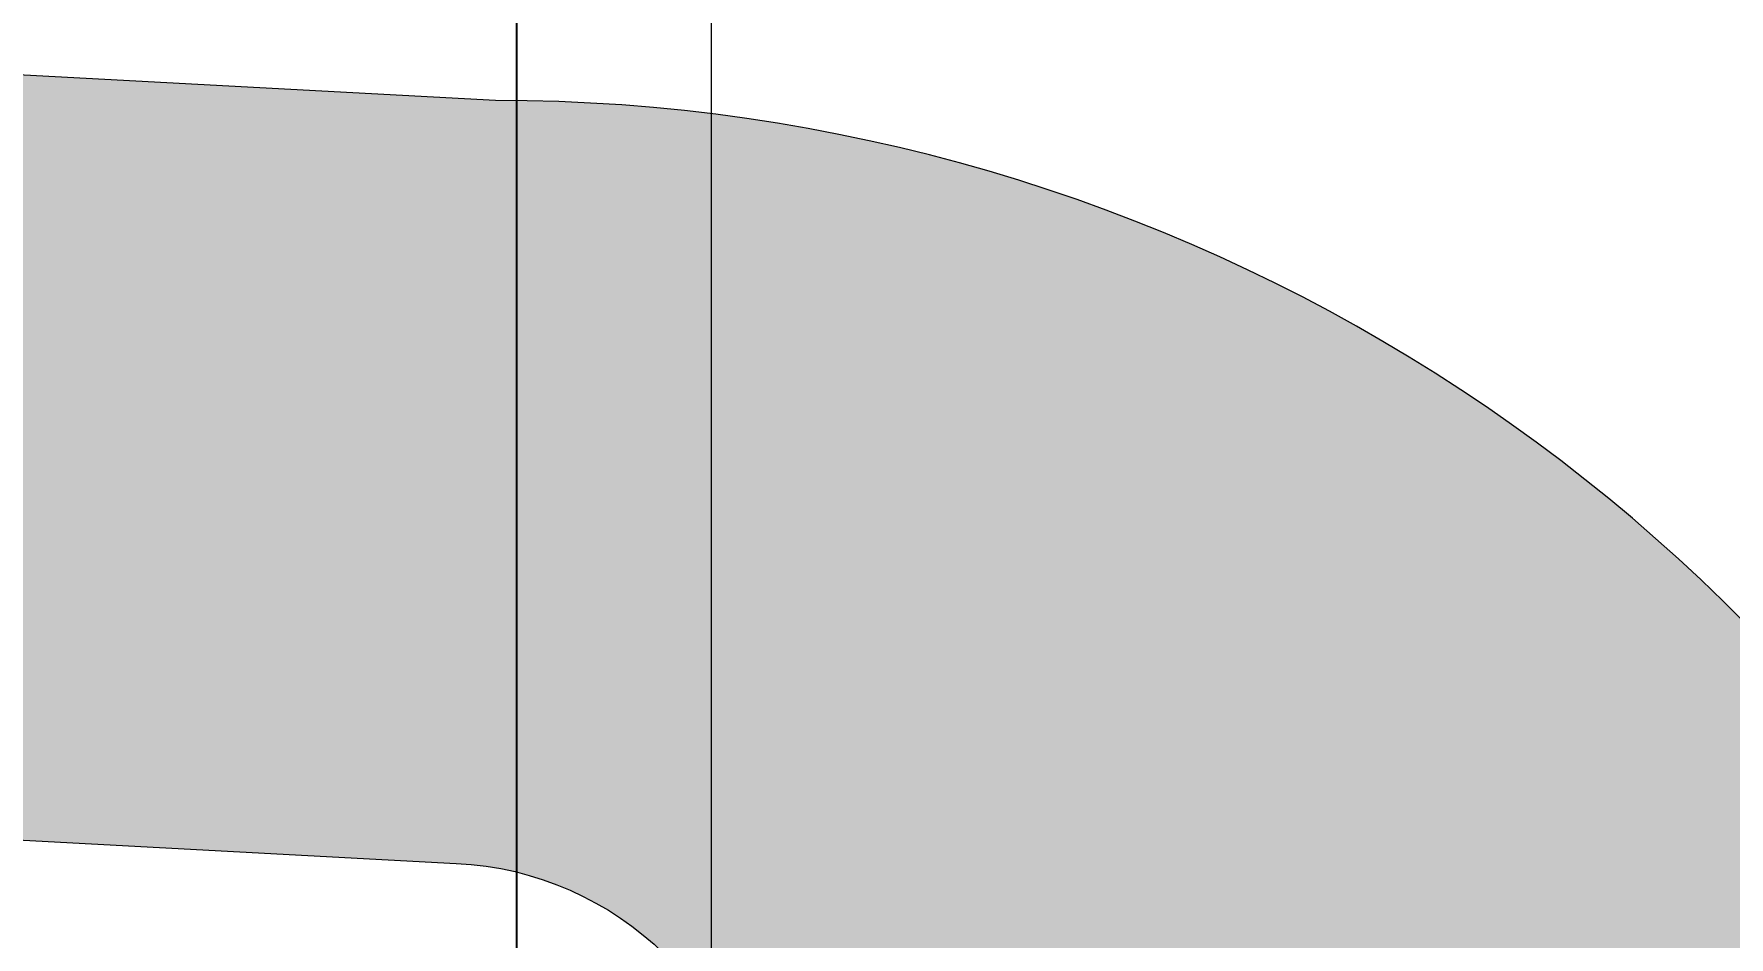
# Model space of a CAD drawing. Header units: centimetres. Extents: x 60496 to 66049, y -55119 to -48212.
# Drawn here: x 64729 to 65439, y -53965 to -53587 of the extents above; entities that cross this region are included whole.
import ezdxf

# ---------------------------------------------------------------- set-up
doc = ezdxf.new("R2010")
doc.units = ezdxf.units.CM
doc.header["$LTSCALE"] = 50
doc.header["$MEASUREMENT"] = 0
doc.linetypes.add('23486-A01$0${ Chain Double-Dash }', pattern=[0])
doc.linetypes.add('CACHE', pattern=[0.375, 0.25, -0.125])
doc.layers.get('0').update_dxf_attribs({"color": 8})
for name, color, linetype, lineweight in [('BETON HACHURE', 253, 'Continuous', 13), ('EXISTANT COUPE', 251, 'Continuous', 40), ('MACONNERIE COUPE', 7, 'Continuous', 30)]:
    doc.layers.add(name, color=color, linetype=linetype, lineweight=lineweight)
doc.layers.add('COTE 50ème', color=1, linetype='Continuous')
doc.layers.add('HORS GEL', color=7, linetype='CACHE', lineweight=15, true_color=0x00661a)
doc.layers.add('New_2D Drafting - General_Pen_No__4', color=252, linetype='Continuous', lineweight=13, true_color=0x696969)
doc.styles.add('RS_TXT_50', font='arial.ttf', dxfattribs={"height": 12.5})
doc.dimstyles.new('RS_50CM_LINEAIRE', dxfattribs={"dimscale": 5, "dimtxt": 12.5, "dimasz": 1.5, "dimexe": 1, "dimexo": 2.5, "dimgap": 1, "dimtad": 1, "dimdec": 1, "dimrnd": 0.5, "dimdsep": 46, "dimtxsty": 'RS_TXT_50', "dimblk1": 'ARCHTICK', "dimblk2": 'ARCHTICK', "dimsah": 1, "dimcen": 2.5, "dimdle": 1, "dimclrt": 4, "dimadec": 0, "dimazin": 2, "dimtfac": 1, "dimtdec": 1, "dimtix": 1, "dimtmove": 2, "dimatfit": 3, "dimfxl": 1, "dimtolj": 1, "dimtzin": 0, "dimarcsym": 0})

# ---------------------------------------------------------------- blocks, each defined once
blk = doc.blocks.new('A$Ce9568e5d')
at = {"layer": 'HORS GEL', "linetype": '23486-A01$0${ Chain Double-Dash }', "ltscale": 1.2}
blk.add_line((2394.997853574925, 1579.999997317791), (2394.997853574983, -4149.995339141664), dxfattribs=at)
blk = doc.blocks.new('_ArchTick')
at = {"color": 0, "linetype": 'ByBlock', "const_width": 0.15}
blk.add_lwpolyline([(-0.5, -0.5), (0.5, 0.5)], dxfattribs=at)
blk = doc.blocks.new('*D1342')
at = {"layer": 'COTE 50ème', "color": 0, "lineweight": -2, "ltscale": 0.5, "transparency": 16777216}
for p, q in [((64931.50393361743, -54649.68885409614), (64931.50393361743, -53472.21801443858)), ((64980.45002734703, -53477.21801443858), (64926.50393361743, -53477.21801443858)), ((65000.45217377203, -54644.68885409614), (64926.50393361743, -54644.68885409614))]:
    blk.add_line(p, q, dxfattribs=at)
at = {"layer": 'Defpoints', "color": 0, "ltscale": 0.5, "transparency": 16777216}
for p in [(64931.50393361743, -53477.21801443858), (64992.95002734703, -53477.21801443858), (65012.95217377203, -54644.68885409614)]:
    blk.add_point(p, dxfattribs=at)
at = {"layer": 'COTE 50ème', "color": 0, "lineweight": -2, "ltscale": 0.5, "transparency": 16777216, "xscale": 7.5, "yscale": 7.5, "zscale": 7.5}
for p, rotation in [((64931.50393361743, -53477.21801443858), 90), ((64931.50393361743, -54644.68885409614), 270)]:
    blk.add_blockref('_ArchTick', p, dxfattribs=dict(at, rotation=rotation))
at = {"layer": 'COTE 50ème', "color": 4, "ltscale": 0.5, "transparency": 16777216, "insert": (64920.12177127093, -54060.95343426735), "char_height": 12.5, "attachment_point": 5, "rotation": 90, "style": 'RS_TXT_50'}
blk.add_mtext('\\A1;1167.5', dxfattribs=at)

msp = doc.modelspace()

# ---------------------------------------------------------------- hatches: boundary and pattern name
at = {"layer": 'BETON HACHURE', "transparency": 33554585}
h = msp.add_hatch(dxfattribs=at)
h.set_pattern_fill('ANSI37', color=256, scale=50, angle=270, style=0)
h.set_pattern_definition([(315, (-1160.485528566322, 19655.39304804563), (4.419417382415923, 4.419417382415921), []), (45, (-1160.485528566322, 19655.39304804563), (-4.41941738241592, 4.419417382415923), [])])
h.paths.add_polyline_path([(62772.95432019554, -51847.21800907419), (62797.95432019554, -51847.21800907419), (62797.95432019554, -52172.21800907419), (62772.95432019554, -52172.21800907417)], flags=0)
h.paths.add_polyline_path([(62772.95432019554, -51847.21800907419), (62797.95432019554, -51847.21800907419), (62797.95432019554, -52172.21800907419), (62772.95432019554, -52172.21800907417)], flags=0)
h.paths.add_polyline_path([(64952.95432019551, -51987.36232274516), (64952.95432019551, -52037.36231738077), (65032.95432019551, -52037.36231738077), (65032.95432019551, -51987.36232274516)], flags=0)
h.paths.add_polyline_path([(64572.95225443787, -51987.36232274525), (64572.95225443787, -52037.36231738086), (64652.95225443787, -52037.36231738086), (64652.95225443787, -51987.36232274525)], flags=0)
edge = h.paths.add_edge_path(flags=0)
edge.add_arc((64612.9522544379, -50672.36229558228), 40, 0, 360)
edge = h.paths.add_edge_path(flags=0)
edge.add_arc((64612.95225443787, -49997.36232274529), 40, 0, 360)
edge = h.paths.add_edge_path(flags=0)
edge.add_arc((64612.95225443786, -51272.3623323497), 40, 0, 360)
h.paths.add_polyline_path([(65692.87113614069, -49527.22052557723), (61269.11017409691, -49527.21800907417), (60879.82185948436, -54263.92172710598), (65445.45432019557, -54713.50983066576), (65692.87113614069, -54713.50983066575)])
edge = h.paths.add_edge_path(flags=0)
edge.add_arc((64612.95225443786, -51272.3623323497), 40, 0, 360)
h.paths.add_polyline_path([(63397.95432019554, -49552.21800907419), (63397.95432019554, -49972.36232274529), (63422.95432019554, -49972.36232274529), (63422.95432019554, -49552.21800907419), (64992.96098447277, -49552.21800907419), (64992.94765591834, -51312.3623323497), (65032.95432019557, -51312.3623323497), (65032.95432019557, -49552.21800907419), (65667.87113613918, -49552.2205255772), (65667.87113613918, -53452.21801443858), (65032.95432019554, -53452.21801443858), (65032.95432019551, -52057.36232274522), (64992.95432019551, -52057.36232274522), (64992.95432019557, -53477.21801443858), (65667.87113614069, -53477.21801443858), (65667.87113614069, -54685.93448648408), (65459.17891711568, -54688.50983066576), (64660.4545318484, -54610.07239253733), (64660.4545318484, -54122.36232274522), (64635.4545318484, -54122.36232274522), (64635.4545318484, -54607.61730791818), (63330.45451773574, -54479.46188941262), (63330.45451773574, -54122.36232274525), (63305.45451773574, -54122.36232274525), (63305.45451773574, -54477.00680479346), (62117.9545318484, -54360.39028676845), (62117.9545318484, -54122.36232274525), (62067.95432019555, -54122.36232274525), (62067.95432019555, -54355.4800967451), (60906.75330816861, -54241.44622697061), (61082.14403878348, -52107.36232274523), (61287.9545318484, -52107.36232274523), (61287.9545318484, -52057.36232274523), (61086.25332281998, -52057.36232274523), (61088.10249665588, -52037.36231738086), (61287.95432019554, -52037.36231738087), (61287.95432019554, -51987.36231738089), (61092.00629798793, -51987.36231738087), (61148.71429871654, -51297.36231738086), (61287.95432019554, -51297.36231738086), (61287.95432019554, -51247.36231738086), (61152.82356036329, -51247.36231738086), (61198.02558271807, -50697.36228061344), (61287.95432019554, -50697.36228061344), (61287.95432019554, -50647.36228061344), (61202.13485720289, -50647.36228061344), (61292.13984583213, -49552.21800907419), (62070.45432019554, -49552.21800907419), (62070.45432019554, -49972.36231738084), (62095.45432019554, -49972.36231738084), (62095.45432019554, -49552.21800907417)], flags=16)
h.paths.add_polyline_path([(64572.95225443786, -51232.3623323497), (64572.95225443786, -51312.3623323497), (64652.95225443786, -51312.3623323497), (64652.95225443786, -51232.36233234969)], flags=0)
at = {"layer": 'New_2D Drafting - General_Pen_No__4', "linetype": 'Continuous', "lineweight": 0, "true_color": 0xc7c8ca, "transparency": 33554546}
h = msp.add_hatch(color=9, dxfattribs=at)
edge = h.paths.add_edge_path()
edge.add_line((64367.95453184842, -51124.86232486529), (64367.9545318484, -50634.86230916377))
edge.add_arc((63907.9545318484, -50634.86230916379), 460, 1.812528970472983e-12, 90)
edge.add_line((63907.9545318484, -50174.86230916379), (62122.9545318484, -50174.86230916379))
edge.add_arc((62122.9545318484, -50634.86230916379), 460, 90, 180)
edge.add_line((61662.9545318484, -50634.86230916379), (61662.9545318484, -53323.5427149848))
edge.add_arc((62122.95453184839, -53323.5427149848), 459.9999999999927, 180, 266.9195392647234)
edge.add_line((62098.23492103581, -53782.8780400375), (64199.35640634838, -53895.95208976563))
edge.add_line((64199.35640634838, -53895.95208976563), (64906.09520128202, -53933.9859770024))
edge.add_arc((64899.76078504779, -54067.75852246494), 133.9224355683385, 4.0359442026216925, 87.28894730898242, ccw=False)
edge.add_line((65033.35110537827, -54058.33275657803), (65587.47435095662, -54035.81042810474))
edge.add_arc((64922.40567935543, -54349.92616601442), 735.5168487178961, 25.28163388761817, 89.9874877378931)
edge.add_line((64922.56630164909, -53614.40933483488), (64699.1461323168, -53602.38574480721))
edge.add_arc((64717.95453184842, -53252.89147574538), 350.0000000000014, 180.0000000000012, 266.91953926467477, ccw=False)
edge.add_line((64367.95453184842, -53252.89147574539), (64367.95453184842, -52144.8623248653))
edge.add_arc((64717.95453184842, -52144.8623248653), 350, 90, 180, ccw=False)
edge.add_line((64717.95453184842, -51794.8623248653), (64722.95431625476, -51794.8623248653))
edge.add_arc((64722.95431625476, -52144.86232486529), 349.9999999999927, 6.150640177011724, 89.9999999999988, ccw=False)
edge.add_line((65070.93958870316, -52107.36232274522), (65667.8711431623, -52107.36232807994))
edge.add_line((65667.8711431623, -52107.36232807994), (65667.87112911606, -49527.22038916923))
edge.add_line((65667.87112911606, -49527.22038916923), (65072.95430390976, -49527.22039164184))
edge.add_line((65072.95430390976, -49527.22039164184), (65072.95431625476, -51124.86232216083))
edge.add_arc((64722.95431625476, -51124.86232486527), 350, -90, 4.4272348986851284e-07, ccw=False)
edge.add_line((64722.95431625476, -51474.86232486527), (64717.9545318484, -51474.86232486527))
edge.add_arc((64717.95453184841, -51124.86232486528), 349.9999999999927, 180.0000000000012, 269.9999999999988, ccw=False)
edge = h.paths.add_edge_path(flags=16)
edge.add_arc((63697.9545318484, -53197.99910920278), 350, -93.08046073527032, 0, ccw=False)
edge.add_line((63679.14613231712, -53547.49337826463), (62314.14613231712, -53474.0344759796))
edge.add_arc((62332.95453184839, -53124.54020691776), 349.9999999999976, 180.0000000000012, 266.9195392647308, ccw=False)
edge.add_line((61982.9545318484, -53124.54020691777), (61982.9545318484, -50844.86230916379))
edge.add_arc((62332.9545318484, -50844.86230916379), 350, 90, 180, ccw=False)
edge.add_line((62332.9545318484, -50494.86230916379), (63697.9545318484, -50494.86230916379))
edge.add_arc((63697.9545318484, -50844.86230916379), 350, 0, 90, ccw=False)
edge.add_line((64047.9545318484, -50844.86230916379), (64047.9545318484, -53197.99910920278))

# ---------------------------------------------------------------- linework, layer by layer
at = {"layer": 'EXISTANT COUPE', "lineweight": 5}
msp.add_lwpolyline([(61662.9545318484, -50634.86230916379), (61662.9545318484, -53323.5427149848, 0.3985526464150619), (62098.23492103581, -53782.8780400375), (64199.35640634838, -53895.95208976563), (64906.09520128202, -53933.9859770024, -0.380129029932193), (65033.35110537827, -54058.33275657803), (65587.47435095662, -54035.81042810474, 0.2900814467047665), (64922.56630164909, -53614.40933483488), (64699.1461323168, -53602.38574480721, -0.3985526464148174), (64367.95453184842, -53252.89147574539), (64367.95453184842, -52144.8623248653, -0.4142135623730951), (64717.95453184842, -51794.8623248653), (64722.95431625476, -51794.8623248653, -0.3831100803969072), (65070.93958870316, -52107.36232274522), (65627.87113389964, -52107.36232807994), (65627.8711198534, -49527.22038916923)], format="xyb", dxfattribs=at)

# ---------------------------------------------------------------- block references
at = {"layer": 'MACONNERIE COUPE', "lineweight": 5, "ltscale": 0.5}
msp.add_blockref('A$Ce9568e5d', (62617.95432019554, -50862.36231738086), dxfattribs=at)

# ---------------------------------------------------------------- dimensions: what is measured, and where the dimension line sits
at = {"layer": 'COTE 50ème', "ltscale": 0.5}
dim = msp.add_linear_dim(base=(64931.50393361743, -53477.21801443858), p1=(65012.95217377203, -54644.68885409614), p2=(64992.95002734703, -53477.21801443858), angle=90, dimstyle='RS_50CM_LINEAIRE', dxfattribs=at)
dim.commit()
dim.dimension.update_dxf_attribs({"geometry": '*D1342', "text_midpoint": (64920.12177127093, -54060.95343426735)})

doc.saveas('drawing.dxf')
